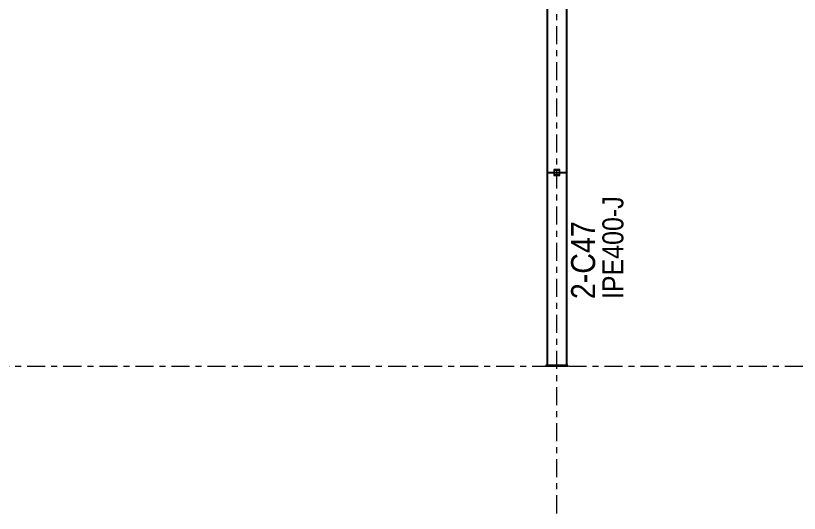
# Model space of a CAD drawing. Header units: millimetres. Extents: x -49 to 773, y -73 to 501.
# Drawn here: x 132.1 to 262.4, y 335.1 to 417.8 of the extents above; entities that cross this region are included whole.
import ezdxf

# ---------------------------------------------------------------- set-up
doc = ezdxf.new("R2010")
doc.units = ezdxf.units.MM
for name, pattern in [('XKITLINE00', [0]), ('XKITLINE02', [4, 2, -2]), ('XKITLINE03', [6, 3, -1, 1, -1])]:
    doc.linetypes.add(name, pattern=pattern)
for name, color, linetype, lineweight in [('Part', 2, 'Continuous', 0), ('PartMark', 7, 'Continuous', 0), ('S-grid', 1, 'Continuous', 0)]:
    doc.layers.add(name, color=color, linetype=linetype, lineweight=lineweight)
doc.styles.add('ARIAL', font='ARIAL.TTF')

# ---------------------------------------------------------------- blocks, each defined once
blk = doc.blocks.new('*A360')
at = {"layer": 'Part'}
h = blk.add_hatch(color=3, dxfattribs=at)
h.paths.add_polyline_path([(221.67, 391.32), (221.67, 392.15), (222.5, 392.15), (222.5, 391.32)], flags=17)
h.paths.add_polyline_path([(221.7, 392.12), (221.7, 391.35), (222.47, 391.35), (222.47, 392.12)])
blk = doc.blocks.new('*A1344')
at = {"layer": 'S-grid', "color": 1, "linetype": 'XKITLINE03', "lineweight": 0}
blk.add_line((-10, 359.5), (458.97, 359.5), dxfattribs=at)
blk = doc.blocks.new('*A1571')
at = {"layer": 'S-grid', "color": 1, "linetype": 'XKITLINE03', "lineweight": 0}
blk.add_line((222.08, 335.05), (222.08, 483.04), dxfattribs=at)
at = {"layer": 'S-grid', "color": 3, "style": 'ARIAL', "width": 0.85}
blk.add_text("8'", height=3, dxfattribs=at).set_placement((220.59, 484.04))
blk = doc.blocks.new('*A1572')
at = {"layer": 'Part', "color": 2, "linetype": 'XKITLINE00', "lineweight": 0}
for p, q in [((220.42, 457.19), (223.75, 457.19)), ((220.53, 457.19), (220.53, 423.93)), ((223.64, 457.19), (223.64, 423.93)), ((220.42, 445.86), (220.42, 359.67)), ((223.75, 445.86), (223.75, 359.67)), ((220.53, 423.85), (220.53, 391.7)), ((223.64, 423.85), (223.64, 391.7)), ((220.53, 391.61), (220.53, 359.67)), ((223.64, 391.61), (223.64, 359.67))]:
    blk.add_line(p, q, dxfattribs=at)
at = {"layer": 'Part', "color": 7, "linetype": 'XKITLINE02', "lineweight": 0}
for p, q in [((220.42, 445.86), (220.42, 457.19)), ((223.75, 457.19), (223.75, 445.86)), ((220.53, 423.93), (220.53, 423.85)), ((223.64, 423.93), (223.64, 423.85)), ((220.53, 391.7), (220.53, 391.61)), ((223.64, 391.7), (223.64, 391.61)), ((223.75, 359.67), (220.42, 359.67))]:
    blk.add_line(p, q, dxfattribs=at)
blk = doc.blocks.new('*A1623')
at = {"layer": 'Part', "color": 2, "linetype": 'XKITLINE00', "lineweight": 0}
for p, q in [((220.25, 359.67), (220.25, 359.5)), ((223.92, 359.67), (220.25, 359.67)), ((220.25, 359.5), (223.92, 359.5)), ((223.92, 359.5), (223.92, 359.67))]:
    blk.add_line(p, q, dxfattribs=at)
blk = doc.blocks.new('*A1624')
at = {"layer": 'Part', "color": 2, "linetype": 'XKITLINE00', "lineweight": 0}
for p, q in [((222.58, 392.24), (221.58, 392.24)), ((221.58, 392.24), (221.58, 391.24)), ((221.58, 391.24), (222.58, 391.24)), ((222.58, 391.24), (222.58, 392.24))]:
    blk.add_line(p, q, dxfattribs=at)
blk = doc.blocks.new('*A1625')
at = {"layer": 'Part', "color": 7, "linetype": 'XKITLINE02', "lineweight": 0}
for p, q in [((221.58, 391.7), (221.58, 391.78)), ((221.58, 391.78), (222.58, 391.78)), ((222.58, 391.7), (221.58, 391.7)), ((222.58, 391.78), (222.58, 391.7))]:
    blk.add_line(p, q, dxfattribs=at)
blk = doc.blocks.new('*A1626')
at = {"layer": 'Part', "color": 2, "linetype": 'XKITLINE00', "lineweight": 0}
for p, q in [((221.58, 391.7), (220.53, 391.7)), ((220.53, 391.61), (220.53, 391.7)), ((221.58, 391.61), (220.53, 391.61)), ((223.64, 391.7), (222.58, 391.7)), ((223.64, 391.61), (222.58, 391.61)), ((223.64, 391.7), (223.64, 391.61))]:
    blk.add_line(p, q, dxfattribs=at)
at = {"layer": 'Part', "color": 7, "linetype": 'XKITLINE02', "lineweight": 0}
for p, q in [((220.65, 391.61), (220.65, 391.7)), ((222.58, 391.7), (221.58, 391.7)), ((222.58, 391.61), (221.58, 391.61)), ((223.52, 391.61), (223.52, 391.7))]:
    blk.add_line(p, q, dxfattribs=at)
blk = doc.blocks.new('*A1630')
at = {"layer": 'Part', "color": 2, "linetype": 'XKITLINE00', "lineweight": 0}
for p, q in [((221.67, 391.32), (221.67, 392.15)), ((221.67, 392.15), (222.5, 392.15)), ((222.5, 391.32), (221.67, 391.32)), ((221.7, 391.35), (221.7, 392.12)), ((221.7, 392.12), (222.47, 392.12)), ((222.47, 391.35), (221.7, 391.35)), ((222.47, 392.12), (222.47, 391.35)), ((222.5, 392.15), (222.5, 391.32))]:
    blk.add_line(p, q, dxfattribs=at)
blk = doc.blocks.new('*A1786')
at = {"layer": 'PartMark', "color": 7, "style": 'ARIAL', "width": 0.85}
blk.add_text('IPE400-J', height=3.5, rotation=90.0002, dxfattribs=at).set_placement((233.15, 370.67))
at = {"layer": 'PartMark', "color": 3, "style": 'ARIAL', "width": 0.85}
blk.add_text('2-C47', height=4, rotation=90.0002, dxfattribs=at).set_placement((228.45, 370.67))

msp = doc.modelspace()

# ---------------------------------------------------------------- block references
at = {"lineweight": 0}
for name in ['*A1571', '*A1572', '*A1626', '*A1624', '*A1625', '*A360', '*A1630', '*A1786', '*A1344', '*A1623']:
    msp.add_blockref(name, (0, 0), dxfattribs=at)

doc.saveas('drawing.dxf')
